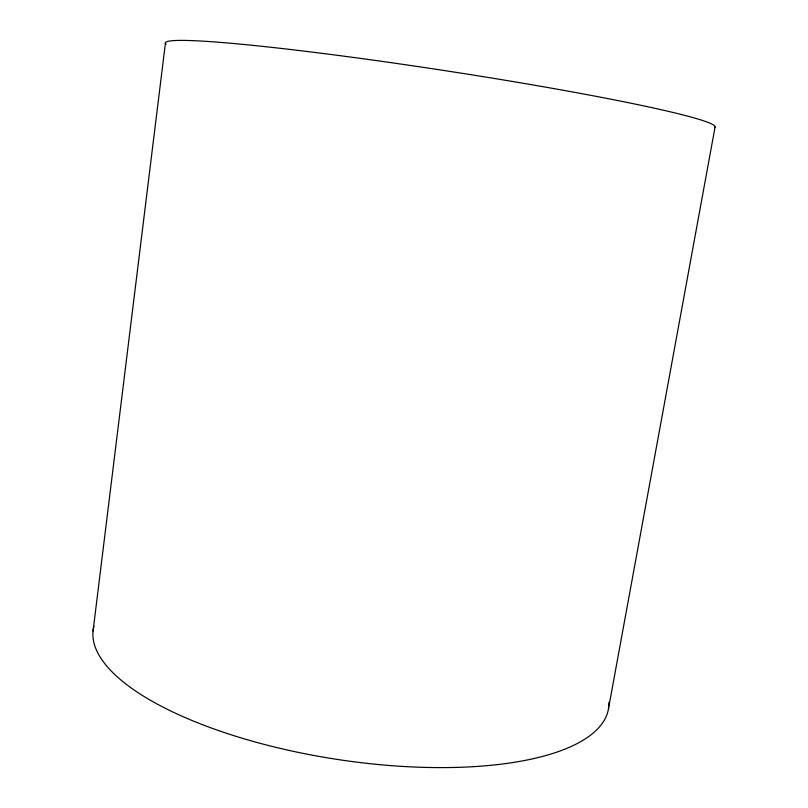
<?xml version="1.0" encoding="UTF-8"?>
<svg xmlns="http://www.w3.org/2000/svg" width="808" height="808" viewBox="0 0 808 808"><rect width="100%" height="100%" fill="white"/><g stroke="black" fill="none" stroke-linecap="round" stroke-linejoin="round"><path stroke-width="1.21" d="M93.061 631.048L165.458 42.794M608.464 708.818L715.07 127.068M166.175 44.228A278.023 14.837 8.7 0 1 436.865 69.407A278.023 14.837 8.7 0 1 714.767 127.553M608.707 707.212A260.641 91.647 8.7 0 1 334.017 758.924A260.641 91.647 8.7 0 1 93.91 626.25M608.919 702.354A260.641 91.647 8.7 0 1 608.858 705.596"/></g></svg>
